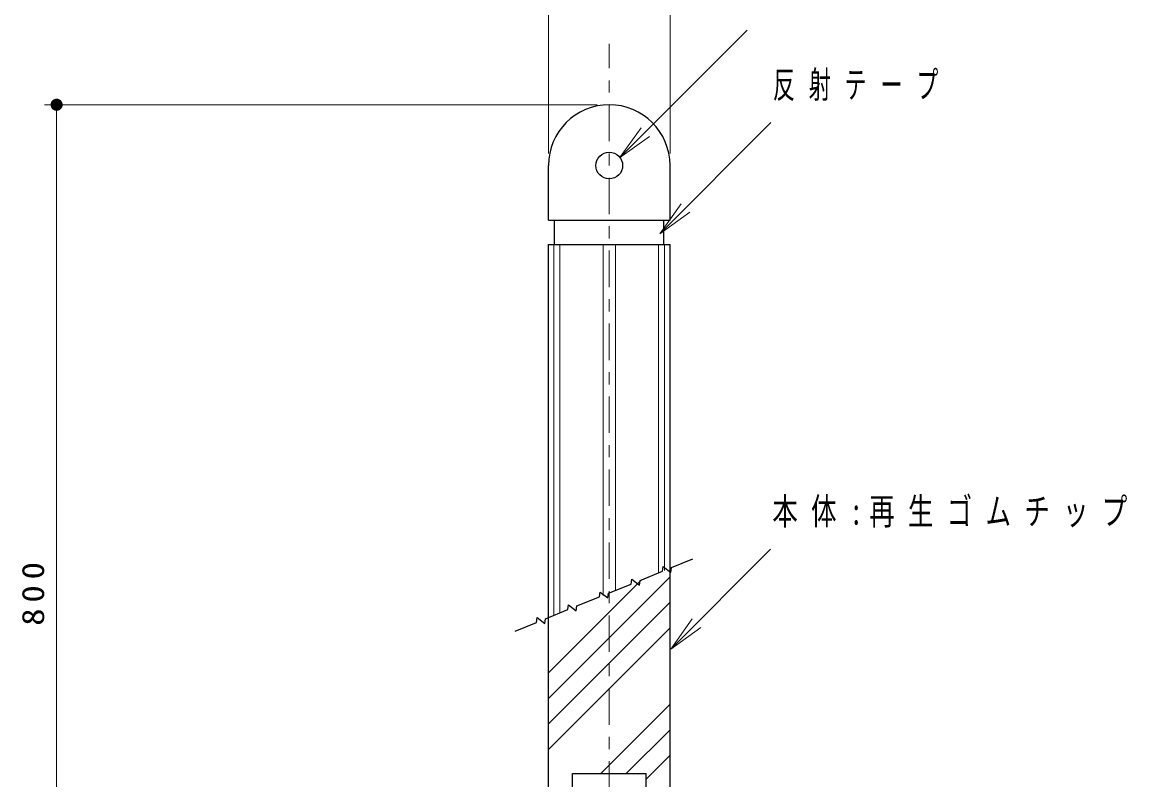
# Model space of a CAD drawing. Units: millimetres on the paper, scale 1:10. Extents: x -365 to 12, y -38 to 257.
# Drawn here: x -179.7 to -88.8, y 125.1 to 187.4 of the extents above; entities that cross this region are included whole.
import ezdxf

# ---------------------------------------------------------------- set-up
doc = ezdxf.new("R2010")
doc.units = ezdxf.units.MM
doc.linetypes.add('USER2', pattern=[6, 3, -1, 1, -1])
doc.layers.add('LY_1', color=7, linetype='Continuous', lineweight=13)
doc.styles.add('ＭＳ ゴシック', font='')
doc.styles.get('ＭＳ ゴシック').set_extended_font_data('MS Gothic')

# ---------------------------------------------------------------- blocks, each defined once
blk = doc.blocks.new('open_arrow')
at = {"color": 0, "linetype": 'Continuous', "lineweight": -2}
blk.add_lwpolyline([(7.5, 1.25), (0, 0), (7.5, -1.25)], dxfattribs=at)
blk = doc.blocks.new('filled_dot')
at = {"color": 0, "linetype": 'Continuous', "lineweight": -2, "const_width": 1.25}
blk.add_lwpolyline([(-0.625, 0, 1), (0.625, 0, 1)], format="xyb", close=True, dxfattribs=at)

msp = doc.modelspace()

# ---------------------------------------------------------------- linework, layer by layer
at = {"layer": 'LY_1'}
for p, q in [((-136.41, 176.632), (-136.41, 189.605)), ((-126.41, 176.632), (-126.41, 189.605)), ((-130.565, 176.259), (-120.069, 186.755)), ((-132.41, 180.632), (-177.904, 180.632)), ((-176.904, 100.632), (-176.904, 180.632)), ((-127.259, 170.016), (-118.106, 179.169)), ((-126.341, 135.861), (-118.129, 144.073)), ((-136.41, 131.8), (-126.41, 141.8)), ((-136.41, 133.895), (-128.747, 141.559)), ((-136.41, 129.705), (-126.41, 139.705)), ((-136.41, 127.609), (-126.41, 137.609)), ((-132.102, 125.632), (-126.41, 131.323)), ((-130.007, 125.632), (-126.41, 129.228)), ((-128.385, 125.157), (-126.41, 127.132))]:
    msp.add_line(p, q, dxfattribs=at)
at = {"layer": 'LY_1', "linetype": 'USER2'}
msp.add_line((-131.41, 75.632), (-131.41, 185.632), dxfattribs=at)
at = {"layer": 'LY_1', "lineweight": 25}
for p, q in [((-136.41, 171.132), (-136.41, 175.632)), ((-126.41, 171.132), (-126.41, 175.632)), ((-136.41, 171.132), (-126.41, 171.132)), ((-135.91, 169.132), (-135.91, 171.132)), ((-126.91, 169.132), (-126.91, 171.132)), ((-136.41, 169.132), (-126.41, 169.132)), ((-136.41, 103.132), (-136.41, 169.132)), ((-126.41, 103.132), (-126.41, 169.132)), ((-134.435, 75.632), (-134.435, 125.632)), ((-134.435, 125.632), (-128.385, 125.632)), ((-128.385, 75.632), (-128.385, 125.632))]:
    msp.add_line(p, q, dxfattribs=at)
at = {"layer": 'LY_1', "color": 211}
for p, q in [((-135.969, 138.634), (-135.969, 169.132)), ((-135.469, 138.837), (-135.469, 169.132)), ((-131.91, 140.278), (-131.91, 169.132)), ((-130.91, 140.683), (-130.91, 169.132)), ((-127.352, 142.124), (-127.352, 169.132)), ((-126.852, 142.326), (-126.852, 169.132))]:
    msp.add_line(p, q, dxfattribs=at)
at = {"layer": 'LY_1', "lineweight": 25}
msp.add_lwpolyline([(-139.157, 137.343), (-137.404, 138.053), (-137.349, 138.449), (-136.718, 137.957), (-136.662, 138.353), (-134.809, 139.104), (-134.753, 139.5), (-134.123, 139.008), (-134.067, 139.404), (-132.213, 140.155), (-132.158, 140.551), (-131.527, 140.059), (-131.472, 140.455), (-129.618, 141.206), (-129.563, 141.602), (-128.932, 141.11), (-128.877, 141.506), (-127.023, 142.257), (-126.968, 142.653), (-126.337, 142.161), (-126.281, 142.557), (-124.528, 143.267)], dxfattribs=at)
msp.add_circle((-131.41, 175.632), 1.1, dxfattribs=at)
msp.add_arc((-131.41, 175.632), 5, 0, 180, dxfattribs=at)

# ---------------------------------------------------------------- block references
at = {"layer": 'LY_1', "xscale": 0.4, "yscale": 0.4}
for name, p, rotation in [('filled_dot', (-176.904, 180.632), 270), ('open_arrow', (-130.565, 176.259), 45), ('open_arrow', (-127.259, 170.016), 45), ('open_arrow', (-126.341, 135.861), 45)]:
    msp.add_blockref(name, p, dxfattribs=dict(at, rotation=rotation))

# ---------------------------------------------------------------- texts
at = {"layer": 'LY_1', "char_height": 2.199, "attachment_point": 4, "style": 'ＭＳ ゴシック'}
for s, insert in [('\\T1.64;\\W0.6;反射テープ', (-117.932, 182.169)), ('\\T1.52;\\W0.7;本体:再生ゴムチップ', (-117.988, 147.073))]:
    msp.add_mtext(s, dxfattribs=dict(at, insert=insert))
at = {"layer": 'LY_1', "insert": (-177.904, 140.632), "char_height": 1.833, "attachment_point": 8, "rotation": 90, "style": 'ＭＳ ゴシック'}
msp.add_mtext('\\T1.33;\\W1.15;800', dxfattribs=at)

doc.saveas('drawing.dxf')
